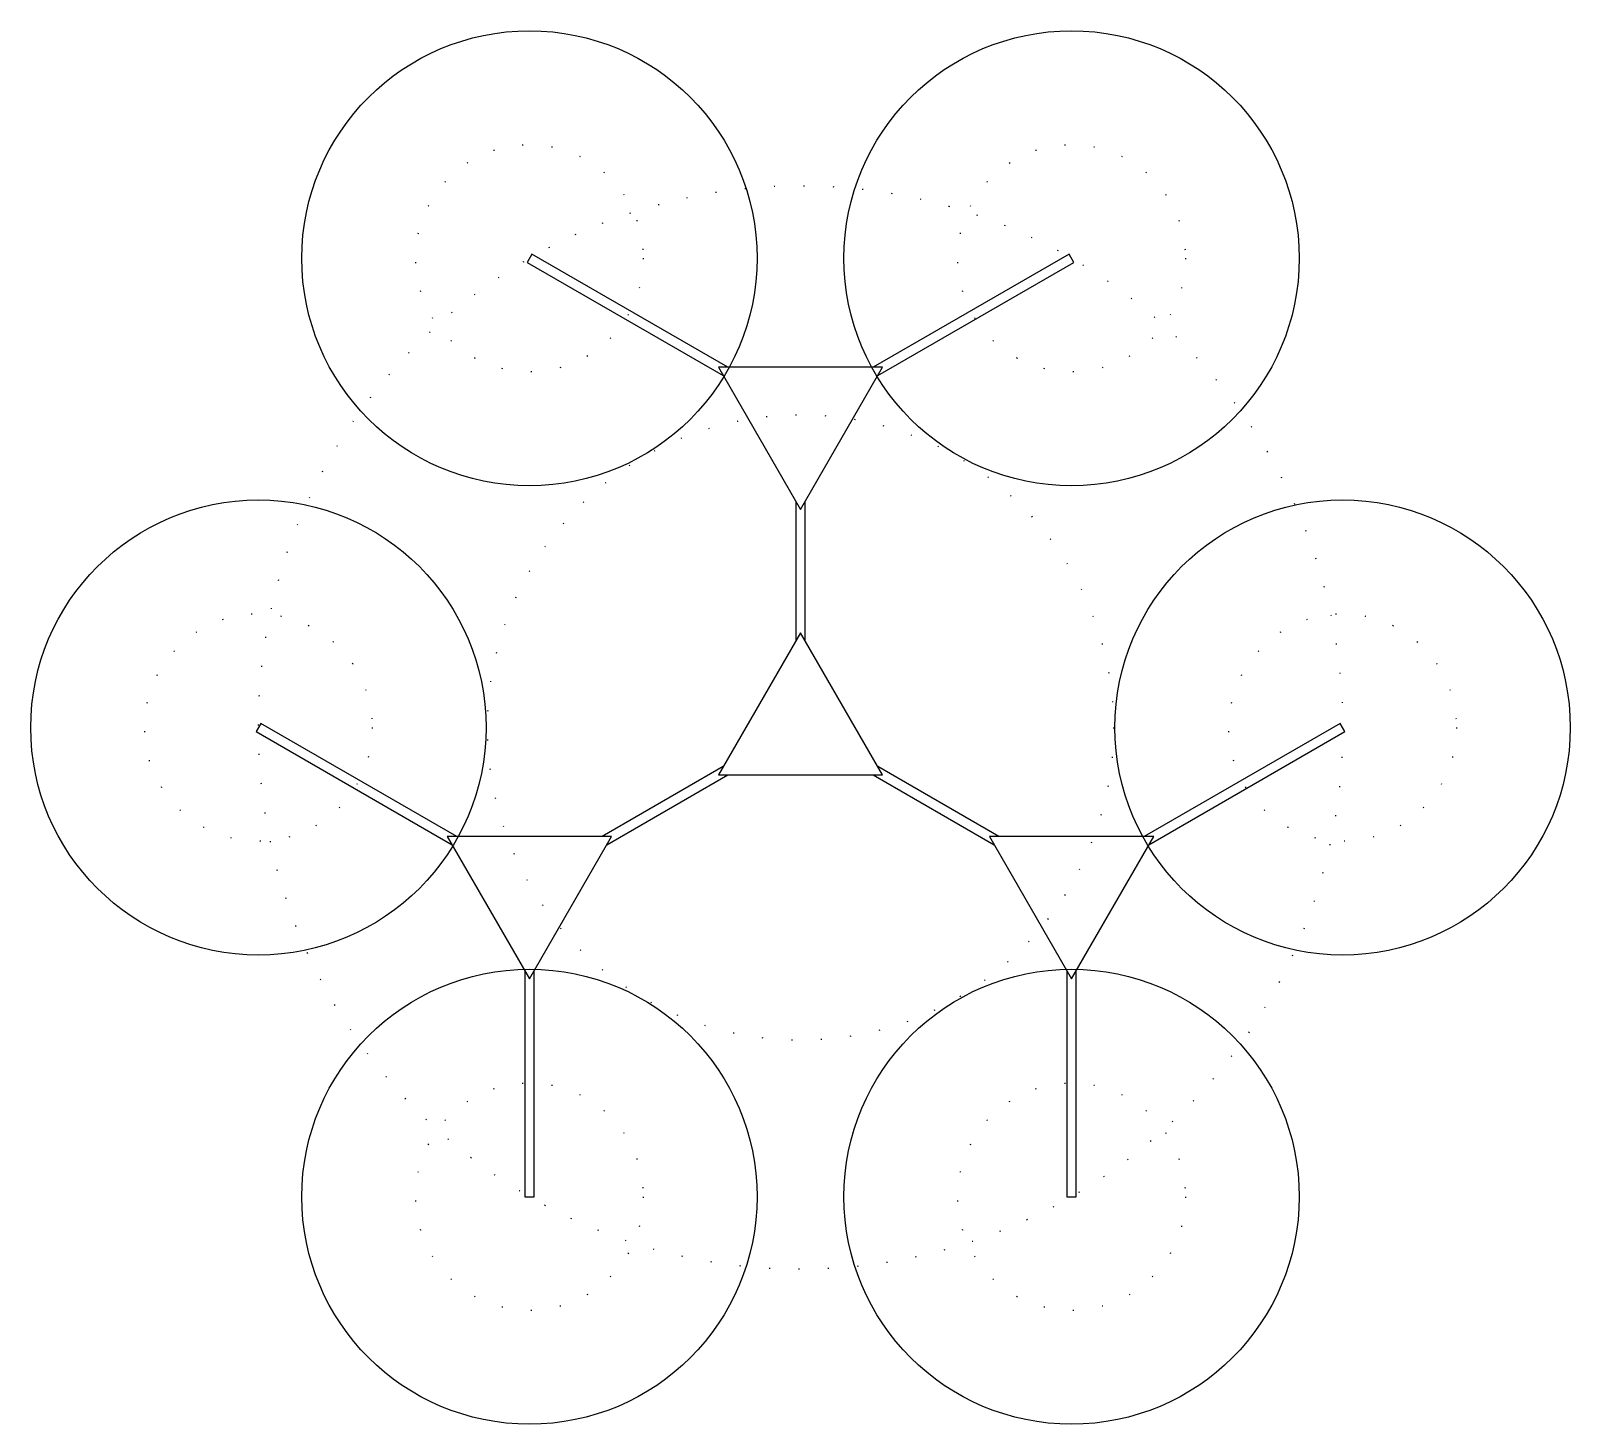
# Model space of a CAD drawing. Header units: millimetres. Extents: x 19 to 181, y 26 to 174.
import ezdxf

# ---------------------------------------------------------------- set-up
doc = ezdxf.new("R2010")
doc.units = ezdxf.units.MM
doc.header["$MEASUREMENT"] = 0
doc.linetypes.add('ACAD_ISO07W100', pattern=[3, 0, -3])

msp = doc.modelspace()

# ---------------------------------------------------------------- linework, layer by layer
for points in [[(92.34, 138), (71.67, 149.93), (71.17, 149.07), (91.84, 137.13)], [(108.16, 137.13), (128.83, 149.07), (128.33, 149.93), (107.66, 138)], [(99.5, 123.87), (99.5, 109.13)], [(100.5, 109.13), (100.5, 123.87)], [(63.76, 88.5), (43.09, 100.43), (42.59, 99.57), (63.26, 87.63)], [(136.74, 87.63), (157.41, 99.57), (156.91, 100.43), (136.24, 88.5)], [(91.84, 95.87), (79.08, 88.5)], [(120.92, 88.5), (108.16, 95.87)], [(79.58, 87.63), (92.34, 95)], [(107.66, 95), (120.42, 87.63)], [(70.92, 74.37), (70.92, 50.5), (71.92, 50.5), (71.92, 74.37)], [(128.08, 74.37), (128.08, 50.5), (129.08, 50.5), (129.08, 74.37)]]:
    msp.add_lwpolyline(points)
for points in [[(100, 123), (108.66, 138), (91.34, 138)], [(100, 110), (91.34, 95), (108.66, 95)], [(71.42, 73.5), (80.08, 88.5), (62.76, 88.5)], [(128.58, 73.5), (137.24, 88.5), (119.92, 88.5)]]:
    msp.add_lwpolyline(points, close=True)
for centre in [(71.42, 149.5), (128.58, 149.5), (42.84, 100), (157.16, 100), (71.42, 50.5), (128.58, 50.5)]:
    msp.add_circle(centre, 24)
at = {"linetype": 'ACAD_ISO07W100'}
for centre, radius in [((71.42, 149.5), 12), ((128.58, 149.5), 12), ((100, 100), 57.16), ((100, 100), 33), ((42.84, 100), 12), ((157.16, 100), 12), ((71.42, 50.5), 12), ((128.58, 50.5), 12)]:
    msp.add_circle(centre, radius, dxfattribs=at)

doc.saveas('drawing.dxf')
